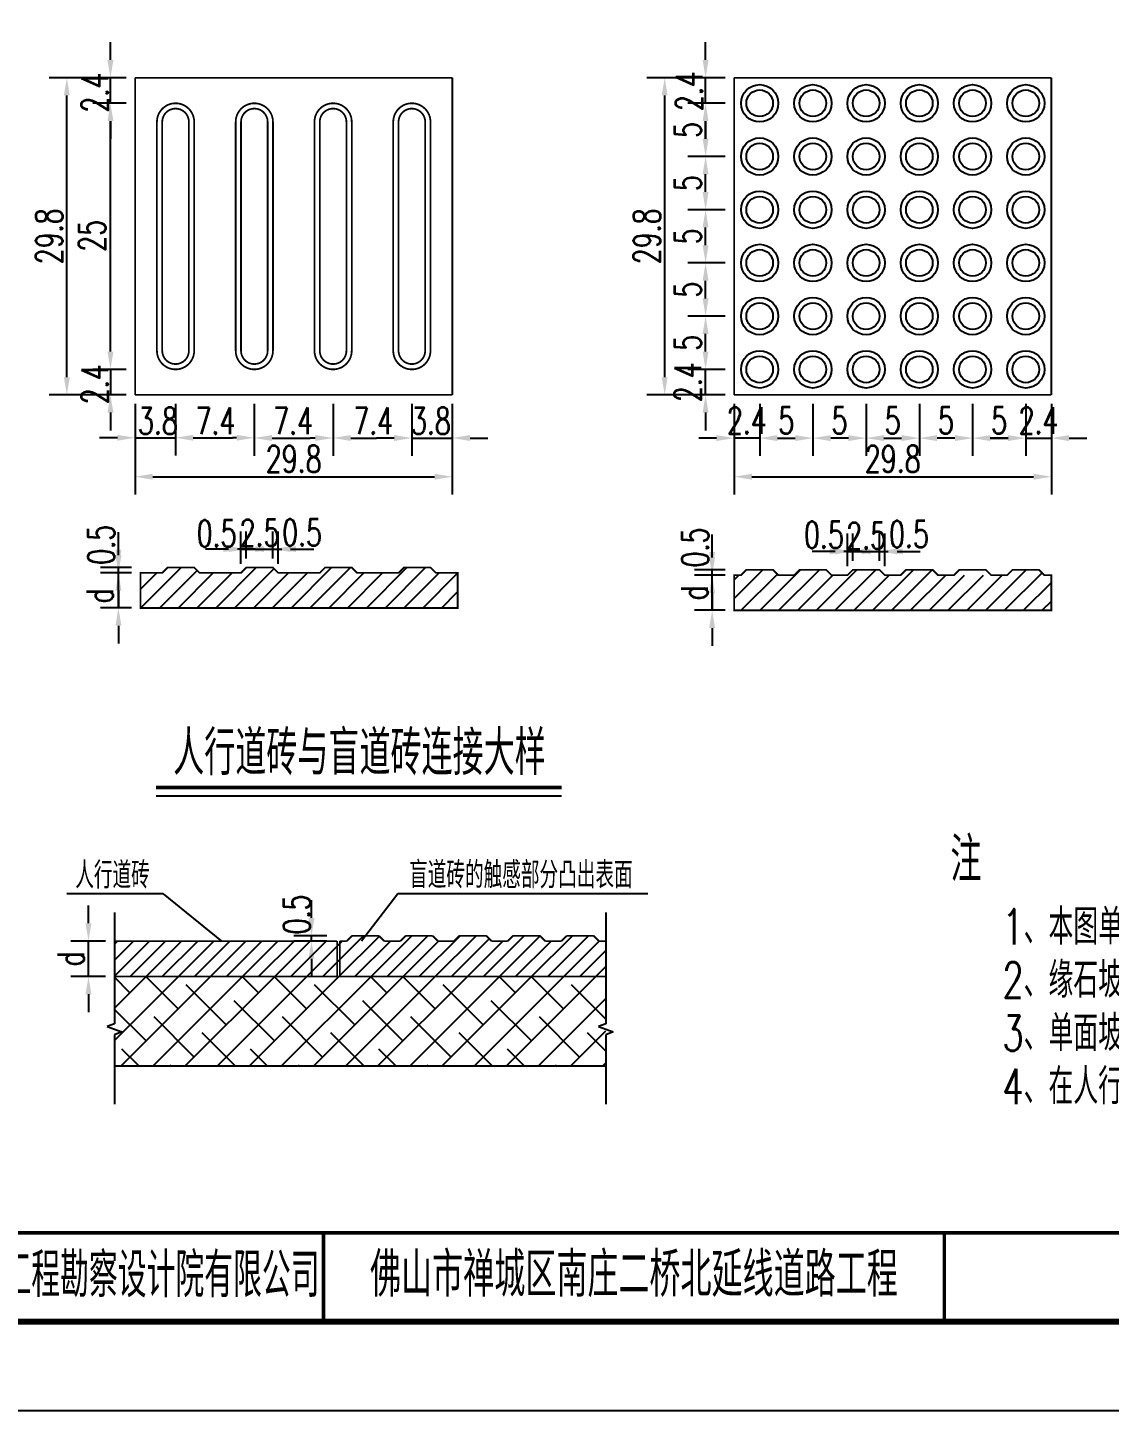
# Model space of a CAD drawing. Extents: x 2509 to 5569, y -317 to -20.
# Drawn here: x 4790.8 to 4912.8, y -317.5 to -161.6 of the extents above; entities that cross this region are included whole.
import ezdxf
from ezdxf.enums import TextEntityAlignment as Align

# ---------------------------------------------------------------- set-up
doc = ezdxf.new("R2010")
doc.units = 0
doc.header["$LTSCALE"] = 5
doc.header["$PDMODE"] = 32
doc.layers.get('0').update_dxf_attribs({"linetype": 'CONTINUOUS'})
doc.layers.get('Defpoints').update_dxf_attribs({"linetype": 'CONTINUOUS'})
for name, color, linetype in [('图框', 7, 'CONTINUOUS'), ('尺寸标注', 7, 'CONTINUOUS'), ('文字字符', 7, 'CONTINUOUS'), ('说明', 7, 'CONTINUOUS')]:
    doc.layers.add(name, color=color, linetype=linetype)
doc.styles.get("Standard").update_dxf_attribs({"font": 'simplex1.shx', "width": 0.7, "bigfont": 'hztxt.shx'})
doc.dimstyles.new('副本 (3)ISO-25', dxfattribs={"dimtxt": 3, "dimasz": 2, "dimexe": 2, "dimexo": 1, "dimgap": 0.5, "dimtad": 1, "dimlfac": 0.83333, "dimdsep": 46, "dimtxsty": 'Standard', "dimcen": 0.9, "dimclrd": 4, "dimclre": 4, "dimclrt": 7, "dimadec": 0, "dimazin": 2, "dimtfac": 1, "dimtmove": 2, "dimatfit": 3, "dimfxl": 0, "dimlwd": -1, "dimlwe": -1, "dimarcsym": 0})

# ---------------------------------------------------------------- blocks, each defined once
blk = doc.blocks.new('*D38')
at = {"layer": 'Defpoints', "color": 0}
for p in [(4822.85, -263.98), (4825.57, -263.98), (4825.57, -264.58)]:
    blk.add_point(p, dxfattribs=at)
at = {"layer": '说明', "color": 4}
for p, q in [((4822.85, -261.98), (4822.85, -259.98)), ((4824.57, -263.98), (4820.85, -263.98)), ((4824.57, -264.58), (4820.85, -264.58)), ((4822.85, -264.58), (4822.85, -263.98)), ((4822.85, -266.58), (4822.85, -268.58))]:
    blk.add_line(p, q, dxfattribs=at)
for points in [[(4822.51, -261.98), (4823.18, -261.98), (4822.85, -263.98)], [(4822.51, -266.58), (4823.18, -266.58), (4822.85, -264.58)]]:
    blk.add_solid(points, dxfattribs=at)
at = {"layer": '说明', "color": 7, "insert": (4821.19, -261.58), "char_height": 3, "attachment_point": 5, "rotation": 90}
blk.add_mtext('0.5', dxfattribs=at)
blk = doc.blocks.new('*D39')
at = {"layer": 'Defpoints', "color": 0}
for p in [(4797.71, -264.58), (4800.63, -264.58), (4800.63, -268.58)]:
    blk.add_point(p, dxfattribs=at)
at = {"layer": '说明', "color": 4}
for p, q in [((4797.71, -262.58), (4797.71, -260.58)), ((4799.63, -264.58), (4795.71, -264.58)), ((4797.71, -268.58), (4797.71, -264.58)), ((4799.63, -268.58), (4795.71, -268.58)), ((4797.71, -270.58), (4797.71, -272.58))]:
    blk.add_line(p, q, dxfattribs=at)
for points in [[(4797.37, -262.58), (4798.04, -262.58), (4797.71, -264.58)], [(4797.37, -270.58), (4798.04, -270.58), (4797.71, -268.58)]]:
    blk.add_solid(points, dxfattribs=at)
at = {"layer": '说明', "color": 7, "insert": (4795.71, -266.58), "char_height": 3, "attachment_point": 5, "rotation": 90}
blk.add_mtext('d', dxfattribs=at)
blk = doc.blocks.new('*D40')
at = {"layer": 'Defpoints', "color": 0}
for p in [(4800.18, -170.13), (4802.96, -170.13), (4802.96, -200.13)]:
    blk.add_point(p, dxfattribs=at)
at = {"layer": '说明', "color": 4}
for p, q in [((4801.96, -170.13), (4798.18, -170.13)), ((4800.18, -198.13), (4800.18, -172.13)), ((4801.96, -200.13), (4798.18, -200.13))]:
    blk.add_line(p, q, dxfattribs=at)
for points in [[(4799.85, -172.13), (4800.52, -172.13), (4800.18, -170.13)], [(4799.85, -198.13), (4800.52, -198.13), (4800.18, -200.13)]]:
    blk.add_solid(points, dxfattribs=at)
at = {"layer": '说明', "color": 7, "insert": (4798.11, -185.07), "char_height": 3, "attachment_point": 5, "rotation": 90}
blk.add_mtext('25', dxfattribs=at)
blk = doc.blocks.new('*D41')
at = {"layer": 'Defpoints', "color": 0}
for p in [(4795.27, -167.25), (4802.96, -167.25), (4802.96, -203.01)]:
    blk.add_point(p, dxfattribs=at)
at = {"layer": '说明', "color": 4}
for p, q in [((4801.96, -167.25), (4793.27, -167.25)), ((4795.27, -201.01), (4795.27, -169.25)), ((4801.96, -203.01), (4793.27, -203.01))]:
    blk.add_line(p, q, dxfattribs=at)
for points in [[(4794.93, -169.25), (4795.6, -169.25), (4795.27, -167.25)], [(4794.93, -201.01), (4795.6, -201.01), (4795.27, -203.01)]]:
    blk.add_solid(points, dxfattribs=at)
at = {"layer": '说明', "color": 7, "insert": (4793.27, -185.13), "char_height": 3, "attachment_point": 5, "rotation": 90}
blk.add_mtext('29.8', dxfattribs=at)
blk = doc.blocks.new('*D53')
at = {"layer": 'Defpoints', "color": 0}
for p in [(4802.96, -203.01), (4807.52, -203.01), (4807.52, -207.84)]:
    blk.add_point(p, dxfattribs=at)
at = {"layer": '说明', "color": 4}
for p, q in [((4802.96, -204.01), (4802.96, -209.84)), ((4807.52, -204.01), (4807.52, -209.84)), ((4800.96, -207.84), (4798.96, -207.84)), ((4802.96, -207.84), (4807.52, -207.84)), ((4809.52, -207.84), (4811.52, -207.84))]:
    blk.add_line(p, q, dxfattribs=at)
for points in [[(4800.96, -207.51), (4800.96, -208.17), (4802.96, -207.84)], [(4809.52, -207.51), (4809.52, -208.17), (4807.52, -207.84)]]:
    blk.add_solid(points, dxfattribs=at)
at = {"layer": '说明', "color": 7, "insert": (4805.53, -205.94), "char_height": 3, "attachment_point": 5}
blk.add_mtext('3.8', dxfattribs=at)
blk = doc.blocks.new('*D54')
at = {"layer": 'Defpoints', "color": 0}
for p in [(4802.96, -203.01), (4838.72, -203.01), (4838.72, -212.23)]:
    blk.add_point(p, dxfattribs=at)
at = {"layer": '说明', "color": 4}
for p, q in [((4802.96, -204.01), (4802.96, -214.23)), ((4838.72, -204.01), (4838.72, -214.23)), ((4804.96, -212.23), (4836.72, -212.23))]:
    blk.add_line(p, q, dxfattribs=at)
for points in [[(4804.96, -211.9), (4804.96, -212.57), (4802.96, -212.23)], [(4836.72, -211.9), (4836.72, -212.57), (4838.72, -212.23)]]:
    blk.add_solid(points, dxfattribs=at)
at = {"layer": '说明', "color": 7, "insert": (4820.84, -210.23), "char_height": 3, "attachment_point": 5}
blk.add_mtext('29.8', dxfattribs=at)
blk = doc.blocks.new('*D42')
at = {"layer": 'Defpoints', "color": 0}
for p in [(4801.08, -222.47), (4803.56, -222.47), (4803.56, -223.07)]:
    blk.add_point(p, dxfattribs=at)
at = {"layer": '说明', "color": 4}
for p, q in [((4801.08, -220.47), (4801.08, -218.47)), ((4802.56, -222.47), (4799.08, -222.47)), ((4801.08, -223.07), (4801.08, -222.47)), ((4802.56, -223.07), (4799.08, -223.07)), ((4801.08, -225.07), (4801.08, -227.07))]:
    blk.add_line(p, q, dxfattribs=at)
for points in [[(4800.75, -220.47), (4801.42, -220.47), (4801.08, -222.47)], [(4800.75, -225.07), (4801.42, -225.07), (4801.08, -223.07)]]:
    blk.add_solid(points, dxfattribs=at)
at = {"layer": '说明', "color": 7, "insert": (4799.14, -219.91), "char_height": 3, "attachment_point": 5, "rotation": 90}
blk.add_mtext('0.5', dxfattribs=at)
blk = doc.blocks.new('*D43')
at = {"layer": 'Defpoints', "color": 0}
for p in [(4801.08, -223.07), (4803.56, -223.07), (4803.56, -227.03)]:
    blk.add_point(p, dxfattribs=at)
at = {"layer": '说明', "color": 4}
for p, q in [((4801.08, -221.07), (4801.08, -219.07)), ((4802.56, -223.07), (4799.08, -223.07)), ((4801.08, -227.03), (4801.08, -223.07)), ((4802.56, -227.03), (4799.08, -227.03)), ((4801.08, -229.03), (4801.08, -231.03))]:
    blk.add_line(p, q, dxfattribs=at)
for points in [[(4800.75, -221.07), (4801.42, -221.07), (4801.08, -223.07)], [(4800.75, -229.03), (4801.42, -229.03), (4801.08, -227.03)]]:
    blk.add_solid(points, dxfattribs=at)
at = {"layer": '说明', "color": 7, "insert": (4798.99, -225.65), "char_height": 3, "attachment_point": 5, "rotation": 90}
blk.add_mtext('d', dxfattribs=at)
blk = doc.blocks.new('*D44')
at = {"layer": 'Defpoints', "color": 0}
for p in [(4802.96, -200.13), (4800.18, -203.01), (4802.96, -203.01)]:
    blk.add_point(p, dxfattribs=at)
at = {"layer": '说明', "color": 4}
for p, q in [((4800.18, -198.13), (4800.18, -196.13)), ((4801.96, -200.13), (4798.18, -200.13)), ((4800.18, -200.13), (4800.18, -203.01)), ((4801.96, -203.01), (4798.18, -203.01)), ((4800.18, -205.01), (4800.18, -207.01))]:
    blk.add_line(p, q, dxfattribs=at)
for points in [[(4799.85, -198.13), (4800.52, -198.13), (4800.18, -200.13)], [(4799.85, -205.01), (4800.52, -205.01), (4800.18, -203.01)]]:
    blk.add_solid(points, dxfattribs=at)
at = {"layer": '说明', "color": 7, "insert": (4798.43, -201.81), "char_height": 3, "attachment_point": 5, "rotation": 90}
blk.add_mtext('2.4', dxfattribs=at)
blk = doc.blocks.new('*D55')
at = {"layer": 'Defpoints', "color": 0}
for p in [(4834.16, -203.01), (4838.72, -203.01), (4838.72, -207.87)]:
    blk.add_point(p, dxfattribs=at)
at = {"layer": '说明', "color": 4}
for p, q in [((4834.16, -204.01), (4834.16, -209.87)), ((4838.72, -204.01), (4838.72, -209.87)), ((4832.16, -207.87), (4830.16, -207.87)), ((4834.16, -207.87), (4838.72, -207.87)), ((4840.72, -207.87), (4842.72, -207.87))]:
    blk.add_line(p, q, dxfattribs=at)
for points in [[(4832.16, -207.53), (4832.16, -208.2), (4834.16, -207.87)], [(4840.72, -207.53), (4840.72, -208.2), (4838.72, -207.87)]]:
    blk.add_solid(points, dxfattribs=at)
at = {"layer": '说明', "color": 7, "insert": (4836.31, -205.94), "char_height": 3, "attachment_point": 5}
blk.add_mtext('3.8', dxfattribs=at)
blk = doc.blocks.new('*D10')
at = {"layer": 'Defpoints', "color": 0}
for p in [(4825.28, -203.01), (4834.16, -203.01), (4834.16, -207.87)]:
    blk.add_point(p, dxfattribs=at)
at = {"layer": '说明', "color": 4}
for p, q in [((4825.28, -204.01), (4825.28, -209.87)), ((4834.16, -204.01), (4834.16, -209.87)), ((4827.28, -207.87), (4827.87, -207.87)), ((4832.16, -207.87), (4831.74, -207.87))]:
    blk.add_line(p, q, dxfattribs=at)
for points in [[(4827.28, -207.53), (4827.28, -208.2), (4825.28, -207.87)], [(4832.16, -207.53), (4832.16, -208.2), (4834.16, -207.87)]]:
    blk.add_solid(points, dxfattribs=at)
at = {"layer": '说明', "color": 7, "insert": (4829.81, -205.94), "char_height": 3, "attachment_point": 5}
blk.add_mtext('7.4', dxfattribs=at)
blk = doc.blocks.new('*D11')
at = {"layer": 'Defpoints', "color": 0}
for p in [(4816.4, -203.01), (4825.28, -203.01), (4825.28, -207.87)]:
    blk.add_point(p, dxfattribs=at)
at = {"layer": '说明', "color": 4}
for p, q in [((4816.4, -204.01), (4816.4, -209.87)), ((4825.28, -204.01), (4825.28, -209.87)), ((4818.4, -207.87), (4818.83, -207.87)), ((4823.28, -207.87), (4822.7, -207.87))]:
    blk.add_line(p, q, dxfattribs=at)
for points in [[(4818.4, -207.53), (4818.4, -208.2), (4816.4, -207.87)], [(4823.28, -207.53), (4823.28, -208.2), (4825.28, -207.87)]]:
    blk.add_solid(points, dxfattribs=at)
at = {"layer": '说明', "color": 7, "insert": (4820.77, -205.94), "char_height": 3, "attachment_point": 5}
blk.add_mtext('7.4', dxfattribs=at)
blk = doc.blocks.new('*D12')
at = {"layer": 'Defpoints', "color": 0}
for p in [(4807.52, -203.01), (4816.4, -203.01), (4816.4, -207.84)]:
    blk.add_point(p, dxfattribs=at)
at = {"layer": '说明', "color": 4}
for p, q in [((4807.52, -204.01), (4807.52, -209.84)), ((4816.4, -204.01), (4816.4, -209.84)), ((4809.52, -207.84), (4810.09, -207.84)), ((4814.4, -207.84), (4813.96, -207.84))]:
    blk.add_line(p, q, dxfattribs=at)
for points in [[(4809.52, -207.51), (4809.52, -208.17), (4807.52, -207.84)], [(4814.4, -207.51), (4814.4, -208.17), (4816.4, -207.84)]]:
    blk.add_solid(points, dxfattribs=at)
at = {"layer": '说明', "color": 7, "insert": (4812.02, -205.94), "char_height": 3, "attachment_point": 5}
blk.add_mtext('7.4', dxfattribs=at)
blk = doc.blocks.new('*D45')
at = {"layer": 'Defpoints', "color": 0}
for p in [(4800.18, -167.25), (4802.96, -167.25), (4802.96, -170.13)]:
    blk.add_point(p, dxfattribs=at)
at = {"layer": '说明', "color": 4}
for p, q in [((4800.18, -165.25), (4800.18, -163.25)), ((4801.96, -167.25), (4798.18, -167.25)), ((4800.18, -170.13), (4800.18, -167.25)), ((4801.96, -170.13), (4798.18, -170.13)), ((4800.18, -172.13), (4800.18, -174.13))]:
    blk.add_line(p, q, dxfattribs=at)
for points in [[(4799.85, -165.25), (4800.52, -165.25), (4800.18, -167.25)], [(4799.85, -172.13), (4800.52, -172.13), (4800.18, -170.13)]]:
    blk.add_solid(points, dxfattribs=at)
at = {"layer": '说明', "color": 7, "insert": (4798.43, -168.93), "char_height": 3, "attachment_point": 5, "rotation": 90}
blk.add_mtext('2.4', dxfattribs=at)
blk = doc.blocks.new('*D13')
at = {"layer": 'Defpoints', "color": 0}
for p in [(4862.67, -167.25), (4870.5, -167.25), (4870.5, -203.01)]:
    blk.add_point(p, dxfattribs=at)
at = {"layer": '说明', "color": 4}
for p, q in [((4869.5, -167.25), (4860.67, -167.25)), ((4862.67, -201.01), (4862.67, -169.25)), ((4869.5, -203.01), (4860.67, -203.01))]:
    blk.add_line(p, q, dxfattribs=at)
for points in [[(4862.33, -169.25), (4863, -169.25), (4862.67, -167.25)], [(4862.33, -201.01), (4863, -201.01), (4862.67, -203.01)]]:
    blk.add_solid(points, dxfattribs=at)
at = {"layer": '说明', "color": 7, "insert": (4860.67, -185.13), "char_height": 3, "attachment_point": 5, "rotation": 90}
blk.add_mtext('29.8', dxfattribs=at)
blk = doc.blocks.new('*D14')
at = {"layer": 'Defpoints', "color": 0}
for p in [(4867.28, -182.13), (4870.5, -182.13), (4870.5, -188.13)]:
    blk.add_point(p, dxfattribs=at)
at = {"layer": '说明', "color": 4}
for p, q in [((4869.5, -182.13), (4865.28, -182.13)), ((4867.28, -186.13), (4867.28, -184.13)), ((4869.5, -188.13), (4865.28, -188.13))]:
    blk.add_line(p, q, dxfattribs=at)
for points in [[(4866.94, -184.13), (4867.61, -184.13), (4867.28, -182.13)], [(4866.94, -186.13), (4867.61, -186.13), (4867.28, -188.13)]]:
    blk.add_solid(points, dxfattribs=at)
at = {"layer": '说明', "color": 7, "insert": (4865.28, -185.13), "char_height": 3, "attachment_point": 5, "rotation": 90}
blk.add_mtext('5', dxfattribs=at)
blk = doc.blocks.new('*D15')
at = {"layer": 'Defpoints', "color": 0}
for p in [(4868.02, -222.73), (4870.5, -222.73), (4870.5, -223.33)]:
    blk.add_point(p, dxfattribs=at)
at = {"layer": '说明', "color": 4}
for p, q in [((4868.02, -220.73), (4868.02, -218.73)), ((4869.5, -222.73), (4866.02, -222.73)), ((4868.02, -223.33), (4868.02, -222.73)), ((4869.5, -223.33), (4866.02, -223.33)), ((4868.02, -225.33), (4868.02, -227.33))]:
    blk.add_line(p, q, dxfattribs=at)
for points in [[(4867.68, -220.73), (4868.35, -220.73), (4868.02, -222.73)], [(4867.68, -225.33), (4868.35, -225.33), (4868.02, -223.33)]]:
    blk.add_solid(points, dxfattribs=at)
at = {"layer": '说明', "color": 7, "insert": (4866.09, -220.21), "char_height": 3, "attachment_point": 5, "rotation": 90}
blk.add_mtext('0.5', dxfattribs=at)
blk = doc.blocks.new('*D16')
at = {"layer": 'Defpoints', "color": 0}
for p in [(4868.02, -223.33), (4870.5, -223.33), (4870.5, -227.29)]:
    blk.add_point(p, dxfattribs=at)
at = {"layer": '说明', "color": 4}
for p, q in [((4868.02, -221.33), (4868.02, -219.33)), ((4869.5, -223.33), (4866.02, -223.33)), ((4868.02, -227.29), (4868.02, -223.33)), ((4869.5, -227.29), (4866.02, -227.29)), ((4868.02, -229.29), (4868.02, -231.29))]:
    blk.add_line(p, q, dxfattribs=at)
for points in [[(4867.68, -221.33), (4868.35, -221.33), (4868.02, -223.33)], [(4867.68, -229.29), (4868.35, -229.29), (4868.02, -227.29)]]:
    blk.add_solid(points, dxfattribs=at)
at = {"layer": '说明', "color": 7, "insert": (4866.02, -225.31), "char_height": 3, "attachment_point": 5, "rotation": 90}
blk.add_mtext('d', dxfattribs=at)
blk = doc.blocks.new('*D17')
at = {"layer": 'Defpoints', "color": 0}
for p in [(4867.28, -188.13), (4870.5, -188.13), (4870.5, -194.13)]:
    blk.add_point(p, dxfattribs=at)
at = {"layer": '说明', "color": 4}
for p, q in [((4869.5, -188.13), (4865.28, -188.13)), ((4867.28, -192.13), (4867.28, -190.13)), ((4869.5, -194.13), (4865.28, -194.13))]:
    blk.add_line(p, q, dxfattribs=at)
for points in [[(4866.94, -190.13), (4867.61, -190.13), (4867.28, -188.13)], [(4866.94, -192.13), (4867.61, -192.13), (4867.28, -194.13)]]:
    blk.add_solid(points, dxfattribs=at)
at = {"layer": '说明', "color": 7, "insert": (4865.28, -191.13), "char_height": 3, "attachment_point": 5, "rotation": 90}
blk.add_mtext('5', dxfattribs=at)
blk = doc.blocks.new('*D18')
at = {"layer": 'Defpoints', "color": 0}
for p in [(4867.28, -194.13), (4870.5, -194.13), (4870.5, -200.13)]:
    blk.add_point(p, dxfattribs=at)
at = {"layer": '说明', "color": 4}
for p, q in [((4869.5, -194.13), (4865.28, -194.13)), ((4867.28, -198.13), (4867.28, -196.13)), ((4869.5, -200.13), (4865.28, -200.13))]:
    blk.add_line(p, q, dxfattribs=at)
for points in [[(4866.94, -196.13), (4867.61, -196.13), (4867.28, -194.13)], [(4866.94, -198.13), (4867.61, -198.13), (4867.28, -200.13)]]:
    blk.add_solid(points, dxfattribs=at)
at = {"layer": '说明', "color": 7, "insert": (4865.28, -197.13), "char_height": 3, "attachment_point": 5, "rotation": 90}
blk.add_mtext('5', dxfattribs=at)
blk = doc.blocks.new('*D19')
at = {"layer": 'Defpoints', "color": 0}
for p in [(4867.28, -200.13), (4870.5, -200.13), (4870.5, -203.01)]:
    blk.add_point(p, dxfattribs=at)
at = {"layer": '说明', "color": 4}
for p, q in [((4867.28, -198.13), (4867.28, -196.13)), ((4869.5, -200.13), (4865.28, -200.13)), ((4867.28, -203.01), (4867.28, -200.13)), ((4869.5, -203.01), (4865.28, -203.01)), ((4867.28, -205.01), (4867.28, -207.01))]:
    blk.add_line(p, q, dxfattribs=at)
for points in [[(4866.94, -198.13), (4867.61, -198.13), (4867.28, -200.13)], [(4866.94, -205.01), (4867.61, -205.01), (4867.28, -203.01)]]:
    blk.add_solid(points, dxfattribs=at)
at = {"layer": '说明', "color": 7, "insert": (4865.29, -201.57), "char_height": 3, "attachment_point": 5, "rotation": 90}
blk.add_mtext('2.4', dxfattribs=at)
blk = doc.blocks.new('*D20')
at = {"layer": 'Defpoints', "color": 0}
for p in [(4867.28, -170.13), (4870.5, -170.13), (4870.5, -176.13)]:
    blk.add_point(p, dxfattribs=at)
at = {"layer": '说明', "color": 4}
for p, q in [((4869.5, -170.13), (4865.28, -170.13)), ((4867.28, -174.13), (4867.28, -172.13)), ((4869.5, -176.13), (4865.28, -176.13))]:
    blk.add_line(p, q, dxfattribs=at)
for points in [[(4866.94, -172.13), (4867.61, -172.13), (4867.28, -170.13)], [(4866.94, -174.13), (4867.61, -174.13), (4867.28, -176.13)]]:
    blk.add_solid(points, dxfattribs=at)
at = {"layer": '说明', "color": 7, "insert": (4865.28, -173.13), "char_height": 3, "attachment_point": 5, "rotation": 90}
blk.add_mtext('5', dxfattribs=at)
blk = doc.blocks.new('*D21')
at = {"layer": 'Defpoints', "color": 0}
for p in [(4867.28, -176.13), (4870.5, -176.13), (4870.5, -182.13)]:
    blk.add_point(p, dxfattribs=at)
at = {"layer": '说明', "color": 4}
for p, q in [((4869.5, -176.13), (4865.28, -176.13)), ((4867.28, -180.13), (4867.28, -178.13)), ((4869.5, -182.13), (4865.28, -182.13))]:
    blk.add_line(p, q, dxfattribs=at)
for points in [[(4866.94, -178.13), (4867.61, -178.13), (4867.28, -176.13)], [(4866.94, -180.13), (4867.61, -180.13), (4867.28, -182.13)]]:
    blk.add_solid(points, dxfattribs=at)
at = {"layer": '说明', "color": 7, "insert": (4865.28, -179.13), "char_height": 3, "attachment_point": 5, "rotation": 90}
blk.add_mtext('5', dxfattribs=at)
blk = doc.blocks.new('*D22')
at = {"layer": 'Defpoints', "color": 0}
for p in [(4867.28, -167.25), (4870.5, -167.25), (4870.5, -170.13)]:
    blk.add_point(p, dxfattribs=at)
at = {"layer": '说明', "color": 4}
for p, q in [((4867.28, -165.25), (4867.28, -163.25)), ((4869.5, -167.25), (4865.28, -167.25)), ((4867.28, -170.13), (4867.28, -167.25)), ((4869.5, -170.13), (4865.28, -170.13)), ((4867.28, -172.13), (4867.28, -174.13))]:
    blk.add_line(p, q, dxfattribs=at)
for points in [[(4866.94, -165.25), (4867.61, -165.25), (4867.28, -167.25)], [(4866.94, -172.13), (4867.61, -172.13), (4867.28, -170.13)]]:
    blk.add_solid(points, dxfattribs=at)
at = {"layer": '说明', "color": 7, "insert": (4865.43, -168.76), "char_height": 3, "attachment_point": 5, "rotation": 90}
blk.add_mtext('2.4', dxfattribs=at)
blk = doc.blocks.new('*D23')
at = {"layer": 'Defpoints', "color": 0}
for p in [(4883.88, -220.65), (4883.88, -222.73), (4883.28, -223.33)]:
    blk.add_point(p, dxfattribs=at)
at = {"layer": '说明', "color": 4}
for p, q in [((4883.28, -222.33), (4883.28, -218.65)), ((4883.88, -221.73), (4883.88, -218.65)), ((4881.28, -220.65), (4879.28, -220.65)), ((4883.28, -220.65), (4883.88, -220.65)), ((4885.88, -220.65), (4887.88, -220.65))]:
    blk.add_line(p, q, dxfattribs=at)
for points in [[(4881.28, -220.32), (4881.28, -220.98), (4883.28, -220.65)], [(4885.88, -220.32), (4885.88, -220.98), (4883.88, -220.65)]]:
    blk.add_solid(points, dxfattribs=at)
at = {"layer": '说明', "color": 7, "insert": (4880.62, -218.79), "char_height": 3, "attachment_point": 5}
blk.add_mtext('0.5', dxfattribs=at)
blk = doc.blocks.new('*D24')
at = {"layer": 'Defpoints', "color": 0}
for p in [(4886.88, -220.65), (4883.88, -222.73), (4886.88, -222.73)]:
    blk.add_point(p, dxfattribs=at)
at = {"layer": '说明', "color": 4}
for p, q in [((4883.88, -221.73), (4883.88, -218.65)), ((4886.88, -221.73), (4886.88, -218.65)), ((4881.88, -220.65), (4879.88, -220.65)), ((4883.88, -220.65), (4886.88, -220.65)), ((4888.88, -220.65), (4890.88, -220.65))]:
    blk.add_line(p, q, dxfattribs=at)
for points in [[(4881.88, -220.32), (4881.88, -220.98), (4883.88, -220.65)], [(4888.88, -220.32), (4888.88, -220.98), (4886.88, -220.65)]]:
    blk.add_solid(points, dxfattribs=at)
at = {"layer": '说明', "color": 7, "insert": (4885.38, -218.89), "char_height": 3, "attachment_point": 5}
blk.add_mtext('2.5', dxfattribs=at)
blk = doc.blocks.new('*D25')
at = {"layer": 'Defpoints', "color": 0}
for p in [(4887.48, -220.65), (4886.88, -222.73), (4887.48, -223.33)]:
    blk.add_point(p, dxfattribs=at)
at = {"layer": '说明', "color": 4}
for p, q in [((4886.88, -221.73), (4886.88, -218.65)), ((4887.48, -222.33), (4887.48, -218.65)), ((4884.88, -220.65), (4882.88, -220.65)), ((4886.88, -220.65), (4887.48, -220.65)), ((4889.48, -220.65), (4891.48, -220.65))]:
    blk.add_line(p, q, dxfattribs=at)
for points in [[(4884.88, -220.32), (4884.88, -220.98), (4886.88, -220.65)], [(4889.48, -220.32), (4889.48, -220.98), (4887.48, -220.65)]]:
    blk.add_solid(points, dxfattribs=at)
at = {"layer": '说明', "color": 7, "insert": (4890.21, -218.72), "char_height": 3, "attachment_point": 5}
blk.add_mtext('0.5', dxfattribs=at)
blk = doc.blocks.new('*D26')
at = {"layer": 'Defpoints', "color": 0}
for p in [(4885.38, -203.01), (4891.38, -203.01), (4891.38, -207.88)]:
    blk.add_point(p, dxfattribs=at)
at = {"layer": '说明', "color": 4}
for p, q in [((4885.38, -204.01), (4885.38, -209.88)), ((4891.38, -204.01), (4891.38, -209.88)), ((4887.38, -207.88), (4889.38, -207.88))]:
    blk.add_line(p, q, dxfattribs=at)
for points in [[(4887.38, -207.54), (4887.38, -208.21), (4885.38, -207.88)], [(4889.38, -207.54), (4889.38, -208.21), (4891.38, -207.88)]]:
    blk.add_solid(points, dxfattribs=at)
at = {"layer": '说明', "color": 7, "insert": (4888.38, -205.88), "char_height": 3, "attachment_point": 5}
blk.add_mtext('5', dxfattribs=at)
blk = doc.blocks.new('*D27')
at = {"layer": 'Defpoints', "color": 0}
for p in [(4879.38, -203.01), (4885.38, -203.01), (4879.38, -207.88)]:
    blk.add_point(p, dxfattribs=at)
at = {"layer": '说明', "color": 4}
for p, q in [((4879.38, -204.01), (4879.38, -209.88)), ((4885.38, -204.01), (4885.38, -209.88)), ((4883.38, -207.88), (4881.38, -207.88))]:
    blk.add_line(p, q, dxfattribs=at)
for points in [[(4881.38, -207.54), (4881.38, -208.21), (4879.38, -207.88)], [(4883.38, -207.54), (4883.38, -208.21), (4885.38, -207.88)]]:
    blk.add_solid(points, dxfattribs=at)
at = {"layer": '说明', "color": 7, "insert": (4882.38, -205.88), "char_height": 3, "attachment_point": 5}
blk.add_mtext('5', dxfattribs=at)
blk = doc.blocks.new('*D28')
at = {"layer": 'Defpoints', "color": 0}
for p in [(4873.38, -203.01), (4879.38, -203.01), (4879.38, -207.88)]:
    blk.add_point(p, dxfattribs=at)
at = {"layer": '说明', "color": 4}
for p, q in [((4873.38, -204.01), (4873.38, -209.88)), ((4879.38, -204.01), (4879.38, -209.88)), ((4875.38, -207.88), (4877.38, -207.88))]:
    blk.add_line(p, q, dxfattribs=at)
for points in [[(4875.38, -207.54), (4875.38, -208.21), (4873.38, -207.88)], [(4877.38, -207.54), (4877.38, -208.21), (4879.38, -207.88)]]:
    blk.add_solid(points, dxfattribs=at)
at = {"layer": '说明', "color": 7, "insert": (4876.38, -205.88), "char_height": 3, "attachment_point": 5}
blk.add_mtext('5', dxfattribs=at)
blk = doc.blocks.new('*D29')
at = {"layer": 'Defpoints', "color": 0}
for p in [(4870.5, -203.01), (4873.38, -203.01), (4870.5, -207.88)]:
    blk.add_point(p, dxfattribs=at)
at = {"layer": '说明', "color": 4}
for p, q in [((4870.5, -204.01), (4870.5, -209.88)), ((4873.38, -204.01), (4873.38, -209.88)), ((4868.5, -207.88), (4866.5, -207.88)), ((4873.38, -207.88), (4870.5, -207.88)), ((4875.38, -207.88), (4877.38, -207.88))]:
    blk.add_line(p, q, dxfattribs=at)
for points in [[(4868.5, -207.54), (4868.5, -208.21), (4870.5, -207.88)], [(4875.38, -207.54), (4875.38, -208.21), (4873.38, -207.88)]]:
    blk.add_solid(points, dxfattribs=at)
at = {"layer": '说明', "color": 7, "insert": (4871.94, -205.88), "char_height": 3, "attachment_point": 5}
blk.add_mtext('2.4', dxfattribs=at)
blk = doc.blocks.new('*D30')
at = {"layer": 'Defpoints', "color": 0}
for p in [(4897.38, -203.01), (4903.38, -203.01), (4903.38, -207.88)]:
    blk.add_point(p, dxfattribs=at)
at = {"layer": '说明', "color": 4}
for p, q in [((4897.38, -204.01), (4897.38, -209.88)), ((4903.38, -204.01), (4903.38, -209.88)), ((4899.38, -207.88), (4901.38, -207.88))]:
    blk.add_line(p, q, dxfattribs=at)
for points in [[(4899.38, -207.54), (4899.38, -208.21), (4897.38, -207.88)], [(4901.38, -207.54), (4901.38, -208.21), (4903.38, -207.88)]]:
    blk.add_solid(points, dxfattribs=at)
at = {"layer": '说明', "color": 7, "insert": (4900.38, -205.88), "char_height": 3, "attachment_point": 5}
blk.add_mtext('5', dxfattribs=at)
blk = doc.blocks.new('*D31')
at = {"layer": 'Defpoints', "color": 0}
for p in [(4891.38, -203.01), (4897.38, -203.01), (4891.38, -207.88)]:
    blk.add_point(p, dxfattribs=at)
at = {"layer": '说明', "color": 4}
for p, q in [((4891.38, -204.01), (4891.38, -209.88)), ((4897.38, -204.01), (4897.38, -209.88)), ((4895.38, -207.88), (4893.38, -207.88))]:
    blk.add_line(p, q, dxfattribs=at)
for points in [[(4893.38, -207.54), (4893.38, -208.21), (4891.38, -207.88)], [(4895.38, -207.54), (4895.38, -208.21), (4897.38, -207.88)]]:
    blk.add_solid(points, dxfattribs=at)
at = {"layer": '说明', "color": 7, "insert": (4894.38, -205.88), "char_height": 3, "attachment_point": 5}
blk.add_mtext('5', dxfattribs=at)
blk = doc.blocks.new('*D32')
at = {"layer": 'Defpoints', "color": 0}
for p in [(4903.38, -203.01), (4906.26, -203.01), (4906.26, -207.88)]:
    blk.add_point(p, dxfattribs=at)
at = {"layer": '说明', "color": 4}
for p, q in [((4903.38, -204.01), (4903.38, -209.88)), ((4906.26, -204.01), (4906.26, -209.88)), ((4901.38, -207.88), (4899.38, -207.88)), ((4903.38, -207.88), (4906.26, -207.88)), ((4908.26, -207.88), (4910.26, -207.88))]:
    blk.add_line(p, q, dxfattribs=at)
for points in [[(4901.38, -207.54), (4901.38, -208.21), (4903.38, -207.88)], [(4908.26, -207.54), (4908.26, -208.21), (4906.26, -207.88)]]:
    blk.add_solid(points, dxfattribs=at)
at = {"layer": '说明', "color": 7, "insert": (4904.82, -205.88), "char_height": 3, "attachment_point": 5}
blk.add_mtext('2.4', dxfattribs=at)
blk = doc.blocks.new('*D33')
at = {"layer": 'Defpoints', "color": 0}
for p in [(4870.5, -204.01), (4906.26, -204.01), (4906.26, -212.23)]:
    blk.add_point(p, dxfattribs=at)
at = {"layer": '说明', "color": 4}
for p, q in [((4870.5, -205.01), (4870.5, -214.23)), ((4906.26, -205.01), (4906.26, -214.23)), ((4872.5, -212.23), (4904.26, -212.23))]:
    blk.add_line(p, q, dxfattribs=at)
for points in [[(4872.5, -211.9), (4872.5, -212.57), (4870.5, -212.23)], [(4904.26, -211.9), (4904.26, -212.57), (4906.26, -212.23)]]:
    blk.add_solid(points, dxfattribs=at)
at = {"layer": '说明', "color": 7, "insert": (4888.38, -210.23), "char_height": 3, "attachment_point": 5}
blk.add_mtext('29.8', dxfattribs=at)
blk = doc.blocks.new('*D34')
at = {"layer": 'Defpoints', "color": 0}
for p in [(4819.1, -220.39), (4818.5, -222.47), (4819.1, -223.07)]:
    blk.add_point(p, dxfattribs=at)
at = {"layer": '说明', "color": 4}
for p, q in [((4818.5, -221.47), (4818.5, -218.39)), ((4819.1, -222.07), (4819.1, -218.39)), ((4816.5, -220.39), (4814.5, -220.39)), ((4818.5, -220.39), (4819.1, -220.39)), ((4821.1, -220.39), (4823.1, -220.39))]:
    blk.add_line(p, q, dxfattribs=at)
for points in [[(4816.5, -220.06), (4816.5, -220.72), (4818.5, -220.39)], [(4821.1, -220.06), (4821.1, -220.72), (4819.1, -220.39)]]:
    blk.add_solid(points, dxfattribs=at)
at = {"layer": '说明', "color": 7, "insert": (4821.79, -218.53), "char_height": 3, "attachment_point": 5}
blk.add_mtext('0.5', dxfattribs=at)
blk = doc.blocks.new('*D35')
at = {"layer": 'Defpoints', "color": 0}
for p in [(4818.5, -220.39), (4815.5, -222.47), (4818.5, -222.47)]:
    blk.add_point(p, dxfattribs=at)
at = {"layer": '说明', "color": 4}
for p, q in [((4815.5, -221.47), (4815.5, -218.39)), ((4818.5, -221.47), (4818.5, -218.39)), ((4813.5, -220.39), (4811.5, -220.39)), ((4815.5, -220.39), (4818.5, -220.39)), ((4820.5, -220.39), (4822.5, -220.39))]:
    blk.add_line(p, q, dxfattribs=at)
for points in [[(4813.5, -220.06), (4813.5, -220.72), (4815.5, -220.39)], [(4820.5, -220.06), (4820.5, -220.72), (4818.5, -220.39)]]:
    blk.add_solid(points, dxfattribs=at)
at = {"layer": '说明', "color": 7, "insert": (4817, -218.55), "char_height": 3, "attachment_point": 5}
blk.add_mtext('2.5', dxfattribs=at)
blk = doc.blocks.new('*D36')
at = {"layer": 'Defpoints', "color": 0}
for p in [(4815.5, -220.39), (4815.5, -222.47), (4814.9, -223.07)]:
    blk.add_point(p, dxfattribs=at)
at = {"layer": '说明', "color": 4}
for p, q in [((4814.9, -222.07), (4814.9, -218.39)), ((4815.5, -221.47), (4815.5, -218.39)), ((4812.9, -220.39), (4810.9, -220.39)), ((4814.9, -220.39), (4815.5, -220.39)), ((4817.5, -220.39), (4819.5, -220.39))]:
    blk.add_line(p, q, dxfattribs=at)
for points in [[(4812.9, -220.06), (4812.9, -220.72), (4814.9, -220.39)], [(4817.5, -220.06), (4817.5, -220.72), (4815.5, -220.39)]]:
    blk.add_solid(points, dxfattribs=at)
at = {"layer": '说明', "color": 7, "insert": (4812.15, -218.62), "char_height": 3, "attachment_point": 5}
blk.add_mtext('0.5', dxfattribs=at)

msp = doc.modelspace()

# ---------------------------------------------------------------- hatches: boundary and pattern name
h = msp.add_hatch()
h.set_pattern_fill('ANSI31', color=2, scale=12, style=0)
h.set_pattern_definition([(45, (4730.0811, -425.6862), (-1.06066, 1.06066), [])])
h.paths.add_polyline_path([(4832.664, -223.072), (4827.984, -223.072), (4827.384, -222.472), (4824.384, -222.472), (4823.784, -223.072), (4819.104, -223.072), (4818.504, -222.472), (4815.504, -222.472), (4814.904, -223.072), (4810.224, -223.072), (4809.624, -222.472), (4806.624, -222.472), (4806.024, -223.072), (4803.564, -223.072), (4803.564, -227.034), (4839.324, -227.034), (4839.324, -223.072), (4836.864, -223.072), (4836.264, -222.472), (4833.264, -222.472)])
h = msp.add_hatch()
h.set_pattern_fill('ANSI31', color=2, scale=12, style=0)
h.set_pattern_definition([(45, (4704.723, -425.6862), (-1.06066, 1.06066), [])])
h.paths.add_polyline_path([(4906.258, -227.292), (4906.258, -223.33), (4905.478, -223.33), (4904.878, -222.73), (4901.878, -222.73), (4901.278, -223.33), (4893.478, -223.33), (4892.878, -222.73), (4889.878, -222.73), (4889.278, -223.33), (4887.478, -223.33), (4886.878, -222.73), (4883.878, -222.73), (4883.278, -223.33), (4881.478, -223.33), (4880.878, -222.73), (4877.878, -222.73), (4877.278, -223.33), (4875.478, -223.33), (4874.878, -222.73), (4871.878, -222.73), (4871.278, -223.33), (4870.498, -223.33), (4870.498, -227.292)])
h = msp.add_hatch()
h.set_pattern_fill('ANSI31', color=2, scale=0.403225, style=0)
h.set_pattern_definition([(45, (4588.7352, -411.6369), (-0.905266, 0.905266), [])])
h.paths.add_polyline_path([(4838.921, -264.585), (4837.107, -264.585), (4836.502, -263.98), (4833.478, -263.98), (4832.873, -264.585), (4831.059, -264.585), (4830.454, -263.98), (4827.429, -263.98), (4826.825, -264.585), (4826.038, -264.585), (4826.038, -268.578), (4856.038, -268.578), (4856.038, -264.585), (4855.252, -264.585), (4854.647, -263.98), (4851.623, -263.98), (4851.018, -264.585), (4849.204, -264.585), (4848.599, -263.98), (4845.575, -263.98), (4844.97, -264.585), (4843.155, -264.585), (4842.55, -263.98), (4839.526, -263.98)])
h.paths.add_polyline_path([(4826.038, -268.578), (4826.038, -264.585), (4800.634, -264.585), (4800.634, -268.578)])
h = msp.add_hatch()
h.set_pattern_fill('ANSI38', color=2, scale=0.80645, style=0)
h.set_pattern_definition([(45, (4588.7352, -411.637), (-1.810532, 1.810532), []), (135, (4588.7352, -411.637), (-5.431596, 1.810532), [6.4012, -3.84072])])
h.paths.add_polyline_path([(4856.038, -278.658), (4856.038, -268.578), (4826.038, -268.578), (4800.634, -268.578), (4800.634, -278.658)])

# ---------------------------------------------------------------- linework, layer by layer
at = {"color": 7}
for p, q in [((4800.634, -261.347), (4800.634, -273.924)), ((4856.038, -261.347), (4856.038, -273.924)), ((4800.634, -273.924), (4799.803, -274.226)), ((4799.803, -274.226), (4801.465, -274.831)), ((4856.038, -273.924), (4855.207, -274.226)), ((4855.207, -274.226), (4856.869, -274.831)), ((4801.465, -274.831), (4800.634, -275.133)), ((4800.634, -275.133), (4800.634, -282.978)), ((4856.869, -274.831), (4856.038, -275.133)), ((4856.038, -275.133), (4856.038, -282.978))]:
    msp.add_line(p, q, dxfattribs=at)
msp.add_line((4800.634, -278.658), (4856.038, -278.658))
msp.add_lwpolyline([(5149.201, -317.485), (5149.201, -20.485), (4729.201, -20.485), (4729.201, -317.485)], close=True)
for points, const_width in [([(4802.964, -203.011), (4802.964, -167.251)], 0.2), ([(4802.964, -167.251), (4838.724, -167.251)], 0.2), ([(4838.724, -203.011), (4838.724, -167.251)], 0.2), ([(4870.498, -203.011), (4870.498, -167.251)], 0.2), ([(4870.498, -167.251), (4906.258, -167.251)], 0.2), ([(4906.258, -203.011), (4906.258, -167.251)], 0.2), ([(4802.964, -203.011), (4838.724, -203.011)], 0.2), ([(4870.498, -203.011), (4906.258, -203.011)], 0.2), ([(4825.742, -264.585), (4800.634, -264.585)], 0.202), ([(4825.742, -268.578), (4825.742, -264.585)], 0.202), ([(4826.038, -268.578), (4826.038, -264.585)], 0.202), ([(4826.038, -264.585), (4826.825, -264.585)], 0.202), ([(4827.429, -263.98), (4826.825, -264.585)], 0.202), ([(4827.429, -263.98), (4830.454, -263.98)], 0.202), ([(4830.454, -263.98), (4831.059, -264.585)], 0.202), ([(4831.059, -264.585), (4832.873, -264.585)], 0.202), ([(4833.478, -263.98), (4832.873, -264.585)], 0.202), ([(4833.478, -263.98), (4836.502, -263.98)], 0.202), ([(4836.502, -263.98), (4837.107, -264.585)], 0.202), ([(4837.107, -264.585), (4838.921, -264.585)], 0.202), ([(4839.526, -263.98), (4838.921, -264.585)], 0.202), ([(4839.526, -263.98), (4842.55, -263.98)], 0.202), ([(4842.55, -263.98), (4843.155, -264.585)], 0.202), ([(4843.155, -264.585), (4844.97, -264.585)], 0.202), ([(4845.575, -263.98), (4844.97, -264.585)], 0.202), ([(4845.575, -263.98), (4848.599, -263.98)], 0.202), ([(4848.599, -263.98), (4849.204, -264.585)], 0.202), ([(4849.204, -264.585), (4851.018, -264.585)], 0.202), ([(4851.623, -263.98), (4851.018, -264.585)], 0.202), ([(4851.623, -263.98), (4854.647, -263.98)], 0.202), ([(4854.647, -263.98), (4855.252, -264.585)], 0.202), ([(4855.252, -264.585), (4856.038, -264.585)], 0.202), ([(4856.038, -268.578), (4856.038, -264.585)], 0.202), ([(4825.742, -268.578), (4800.634, -268.578)], 0.202), ([(4826.038, -268.578), (4825.942, -268.578)], 0.202), ([(4826.038, -268.578), (4856.038, -268.578)], 0.202)]:
    msp.add_lwpolyline(points, dxfattribs=dict(const_width=const_width))
at = {"color": 2, "const_width": 0.2}
for points in [[(4809.624, -172.231, 1), (4805.424, -172.231)], [(4809.024, -172.231, 1), (4806.024, -172.231)], [(4818.504, -172.231, 1), (4814.304, -172.231)], [(4817.904, -172.231, 1), (4814.904, -172.231)], [(4827.384, -172.231, 1), (4823.184, -172.231)], [(4826.784, -172.231, 1), (4823.784, -172.231)], [(4836.264, -172.231, 1), (4832.064, -172.231)], [(4835.664, -172.231, 1), (4832.664, -172.231)], [(4805.424, -198.031, 1), (4809.624, -198.031)], [(4806.024, -198.031, 1), (4809.024, -198.031)], [(4814.304, -198.031, 1), (4818.504, -198.031)], [(4814.904, -198.031, 1), (4817.904, -198.031)], [(4823.184, -198.031, 1), (4827.384, -198.031)], [(4823.784, -198.031, 1), (4826.784, -198.031)], [(4832.064, -198.031, 1), (4836.264, -198.031)], [(4832.664, -198.031, 1), (4835.664, -198.031)]]:
    msp.add_lwpolyline(points, format="xyb", dxfattribs=at)
for points in [[(4805.424, -198.031), (4805.424, -172.231)], [(4806.024, -198.031), (4806.024, -172.231)], [(4809.024, -198.031), (4809.024, -172.231)], [(4809.624, -198.031), (4809.624, -172.231)], [(4814.304, -198.031), (4814.304, -172.231)], [(4814.904, -198.031), (4814.904, -172.231)], [(4817.904, -198.031), (4817.904, -172.231)], [(4818.504, -198.031), (4818.504, -172.231)], [(4823.184, -198.031), (4823.184, -172.231)], [(4823.784, -198.031), (4823.784, -172.231)], [(4826.784, -198.031), (4826.784, -172.231)], [(4827.384, -198.031), (4827.384, -172.231)], [(4832.064, -198.031), (4832.064, -172.231)], [(4832.664, -198.031), (4832.664, -172.231)], [(4835.664, -198.031), (4835.664, -172.231)], [(4836.264, -198.031), (4836.264, -172.231)]]:
    msp.add_lwpolyline(points, dxfattribs=at)
at = {"const_width": 0.2}
for points in [[(4819.104, -223.072), (4823.784, -223.072), (4824.384, -222.472), (4827.384, -222.472), (4827.984, -223.072), (4832.664, -223.072), (4833.264, -222.472), (4836.264, -222.472), (4836.864, -223.072), (4839.324, -223.072), (4839.324, -227.034), (4803.564, -227.034), (4803.564, -223.072), (4806.024, -223.072), (4806.624, -222.472), (4809.624, -222.472), (4810.224, -223.072), (4814.904, -223.072), (4815.504, -222.472), (4818.504, -222.472)], [(4906.258, -223.33), (4906.258, -227.292), (4870.498, -227.292), (4870.498, -223.33), (4871.278, -223.33), (4871.878, -222.73), (4874.878, -222.73), (4875.478, -223.33), (4877.278, -223.33), (4877.878, -222.73), (4880.878, -222.73), (4881.478, -223.33), (4883.278, -223.33), (4883.878, -222.73), (4886.878, -222.73), (4887.478, -223.33), (4889.278, -223.33), (4889.878, -222.73), (4892.878, -222.73), (4893.478, -223.33), (4895.278, -223.33), (4895.878, -222.73), (4898.878, -222.73), (4899.478, -223.33), (4901.278, -223.33), (4901.878, -222.73), (4904.878, -222.73), (4905.478, -223.33)]]:
    msp.add_lwpolyline(points, close=True, dxfattribs=at)
at = {"color": 2}
for centre, radius in [((4873.378, -170.131), 2.1), ((4879.378, -170.131), 2.1), ((4885.378, -170.131), 2.1), ((4891.378, -170.131), 2.1), ((4897.378, -170.131), 2.1), ((4903.378, -170.131), 2.1), ((4873.378, -170.131), 1.5), ((4879.378, -170.131), 1.5), ((4885.378, -170.131), 1.5), ((4891.378, -170.131), 1.5), ((4897.378, -170.131), 1.5), ((4903.378, -170.131), 1.5), ((4873.378, -176.131), 2.1), ((4879.378, -176.131), 2.1), ((4885.378, -176.131), 2.1), ((4891.378, -176.131), 2.1), ((4897.378, -176.131), 2.1), ((4903.378, -176.131), 2.1), ((4873.378, -176.131), 1.5), ((4879.378, -176.131), 1.5), ((4885.378, -176.131), 1.5), ((4891.378, -176.131), 1.5), ((4897.378, -176.131), 1.5), ((4903.378, -176.131), 1.5), ((4873.378, -182.131), 2.1), ((4873.378, -182.131), 1.5), ((4879.378, -182.131), 2.1), ((4879.378, -182.131), 1.5), ((4885.378, -182.131), 2.1), ((4885.378, -182.131), 1.5), ((4891.378, -182.131), 2.1), ((4891.378, -182.131), 1.5), ((4897.378, -182.131), 2.1), ((4897.378, -182.131), 1.5), ((4903.378, -182.131), 2.1), ((4903.378, -182.131), 1.5), ((4873.378, -188.131), 2.1), ((4873.378, -188.131), 1.5), ((4879.378, -188.131), 2.1), ((4879.378, -188.131), 1.5), ((4885.378, -188.131), 2.1), ((4885.378, -188.131), 1.5), ((4891.378, -188.131), 2.1), ((4891.378, -188.131), 1.5), ((4897.378, -188.131), 2.1), ((4897.378, -188.131), 1.5), ((4903.378, -188.131), 2.1), ((4903.378, -188.131), 1.5), ((4873.378, -194.131), 2.1), ((4873.378, -194.131), 1.5), ((4879.378, -194.131), 2.1), ((4879.378, -194.131), 1.5), ((4885.378, -194.131), 2.1), ((4885.378, -194.131), 1.5), ((4891.378, -194.131), 2.1), ((4891.378, -194.131), 1.5), ((4897.378, -194.131), 2.1), ((4897.378, -194.131), 1.5), ((4903.378, -194.131), 2.1), ((4903.378, -194.131), 1.5), ((4873.378, -200.131), 2.1), ((4873.378, -200.131), 1.5), ((4879.378, -200.131), 2.1), ((4879.378, -200.131), 1.5), ((4885.378, -200.131), 2.1), ((4885.378, -200.131), 1.5), ((4891.378, -200.131), 2.1), ((4891.378, -200.131), 1.5), ((4897.378, -200.131), 2.1), ((4897.378, -200.131), 1.5), ((4903.378, -200.131), 2.1), ((4903.378, -200.131), 1.5)]:
    msp.add_circle(centre, radius, dxfattribs=at)
at = {"layer": '图框'}
for points, const_width in [([(5139.201, -30.485), (4759.201, -30.485), (4759.201, -307.485), (5139.201, -307.485), (5139.201, -30.485)], 0.7), ([(4759.201, -297.485), (5139.201, -297.485)], 0.4), ([(4824.201, -297.485), (4824.201, -307.485)], 0.4), ([(4894.201, -307.485), (4894.201, -297.485)], 0.4)]:
    msp.add_lwpolyline(points, dxfattribs=dict(at, const_width=const_width))
at = {"layer": '尺寸标注', "color": 4}
for p, q in [((4811.524, -207.84), (4813.956, -207.84)), ((4818.834, -207.867), (4822.704, -207.867)), ((4827.874, -207.867), (4830.164, -207.867))]:
    msp.add_line(p, q, dxfattribs=at)
at = {"layer": '文字字符'}
msp.add_line((4805.326, -248.224), (4851.044, -248.224), dxfattribs=at)
at = {"layer": '文字字符', "color": 7}
for p, q in [((4806.119, -259.239), (4795.282, -259.239)), ((4806.119, -259.239), (4812.706, -264.585)), ((4832.597, -259.239), (4828.499, -264.585)), ((4860.781, -259.239), (4832.597, -259.239))]:
    msp.add_line(p, q, dxfattribs=at)
at = {"layer": '文字字符', "const_width": 0.4}
msp.add_lwpolyline([(4805.326, -247.275), (4851.044, -247.275)], dxfattribs=at)

# ---------------------------------------------------------------- texts
at = {"layer": '图框'}
for s, width, p in [('中交第四航务工程勘察设计院有限公司', 0.65, (4796.132, -302.237)), ('佛山市禅城区南庄二桥北延线道路工程', 0.7, (4859.201, -302.171))]:
    msp.add_text(s, height=5, dxfattribs=dict(at, width=width)).set_placement(p, align=Align.MIDDLE_CENTER)
at = {"layer": '文字字符', "width": 0.7}
for s, height, p in [('人行道砖与盲道砖连接大样', 5, (4807.257, -245.866)), ('注', 5, (4894.882, -257.88)), ('1、本图单位以厘米计。', 4, (4900.739, -264.972)), ('2、缘石坡道下口高出车行道的地面不得大于2厘米。', 4, (4900.739, -270.972)), ('3、单面坡缘石坡道的宽度应与人行道的宽度相对应。', 4, (4900.739, -276.972)), ('4、在人行道斜坡处根据实际需要设置花岗岩护墩。', 4, (4900.739, -282.972))]:
    msp.add_text(s, height=height, dxfattribs=at).set_placement(p)
at = {"layer": '文字字符', "color": 7, "width": 0.7}
for s, p in [('人行道砖', (4796.219, -258.654)), ('盲道砖的触感部分凸出表面', (4833.855, -258.633))]:
    msp.add_text(s, height=3, dxfattribs=at).set_placement(p)

# ---------------------------------------------------------------- dimensions: what is measured, and where the dimension line sits
at = {"layer": '说明'}
for base, p1, p2, angle, override, picture, middle, dimtype in [((4800.182, -167.251), (4802.964, -170.131), (4802.964, -167.251), 90, {"dimtxsty": 'Standard'}, '*D45', (4798.433, -168.931), 160), ((4867.277, -167.251), (4870.498, -170.131), (4870.498, -167.251), 90, {"dimtxt": 3, "dimtxsty": 'Standard'}, '*D22', (4865.434, -168.76), 160), ((4800.182, -170.131), (4802.964, -200.131), (4802.964, -170.131), 90, {"dimtxt": 3, "dimtxsty": 'Standard'}, '*D40', (4798.112, -185.074), 160), ((4800.182, -203.011), (4802.964, -200.131), (4802.964, -203.011), 270, {"dimtxt": 3, "dimtxsty": 'Standard'}, '*D44', (4798.433, -201.811), 160), ((4867.277, -200.131), (4870.498, -203.011), (4870.498, -200.131), 90, {"dimtxt": 3, "dimtxsty": 'Standard'}, '*D19', (4865.285, -201.571), 160), ((4870.498, -207.878), (4873.378, -203.011), (4870.498, -203.011), 180, {"dimtxt": 3, "dimtxsty": 'Standard'}, '*D29', (4871.938, -205.878), 161), ((4906.258, -207.878), (4903.378, -203.011), (4906.258, -203.011), 0, {"dimtxt": 3, "dimtxsty": 'Standard'}, '*D32', (4904.818, -205.878), 161), ((4801.084, -222.472), (4803.564, -223.072), (4803.564, -222.472), 90, {"dimtxt": 3, "dimtxsty": 'Standard'}, '*D42', (4799.139, -219.91), 160), ((4868.017, -222.73), (4870.498, -223.33), (4870.498, -222.73), 90, {"dimtxt": 3, "dimtxsty": 'Standard'}, '*D15', (4866.092, -220.213), 160), ((4822.846, -263.98), (4825.571, -264.585), (4825.571, -263.98), 90, {"dimtxt": 3, "dimtxsty": 'Standard'}, '*D38', (4821.194, -261.58), 160)]:
    dim = msp.add_linear_dim(base=base, p1=p1, p2=p2, angle=angle, dimstyle='副本 (3)ISO-25', override=override, dxfattribs=at)
    dim.commit()
    dim.dimension.update_dxf_attribs({"geometry": picture, "text_midpoint": middle, "dimtype": dimtype})
for base, p1, p2, picture, middle in [((4795.266, -167.251), (4802.964, -203.011), (4802.964, -167.251), '*D41', (4793.266, -185.131)), ((4862.667, -167.251), (4870.498, -203.011), (4870.498, -167.251), '*D13', (4860.667, -185.131)), ((4867.277, -170.131), (4870.498, -176.131), (4870.498, -170.131), '*D20', (4865.277, -173.131)), ((4867.277, -176.131), (4870.498, -182.131), (4870.498, -176.131), '*D21', (4865.277, -179.131)), ((4867.277, -182.131), (4870.498, -188.131), (4870.498, -182.131), '*D14', (4865.277, -185.131)), ((4867.277, -188.131), (4870.498, -194.131), (4870.498, -188.131), '*D17', (4865.277, -191.131)), ((4867.277, -194.131), (4870.498, -200.131), (4870.498, -194.131), '*D18', (4865.277, -197.131))]:
    dim = msp.add_linear_dim(base=base, p1=p1, p2=p2, angle=90, dimstyle='副本 (3)ISO-25', override={"dimtxt": 3, "dimtxsty": 'Standard'}, dxfattribs=at)
    dim.commit()
    dim.dimension.update_dxf_attribs({"geometry": picture, "text_midpoint": middle})
for base, p1, p2, picture, middle in [((4807.524, -207.84), (4802.964, -203.011), (4807.524, -203.011), '*D53', (4805.531, -205.94)), ((4816.404, -207.84), (4807.524, -203.011), (4816.404, -203.011), '*D12', (4812.021, -205.94)), ((4825.284, -207.867), (4816.404, -203.011), (4825.284, -203.011), '*D11', (4820.769, -205.94)), ((4834.164, -207.867), (4825.284, -203.011), (4834.164, -203.011), '*D10', (4829.809, -205.94)), ((4838.724, -207.867), (4834.164, -203.011), (4838.724, -203.011), '*D55', (4836.309, -205.94)), ((4815.504, -220.391), (4814.904, -223.072), (4815.504, -222.472), '*D36', (4812.151, -218.624)), ((4818.504, -220.391), (4815.504, -222.472), (4818.504, -222.472), '*D35', (4817.004, -218.553)), ((4819.104, -220.391), (4818.504, -222.472), (4819.104, -223.072), '*D34', (4821.791, -218.529)), ((4883.878, -220.649), (4883.278, -223.33), (4883.878, -222.73), '*D23', (4880.623, -218.785)), ((4886.878, -220.649), (4883.878, -222.73), (4886.878, -222.73), '*D24', (4885.378, -218.887)), ((4887.478, -220.649), (4886.878, -222.73), (4887.478, -223.33), '*D25', (4890.209, -218.717))]:
    dim = msp.add_linear_dim(base=base, p1=p1, p2=p2, dimstyle='副本 (3)ISO-25', override={"dimtxt": 3, "dimtxsty": 'Standard'}, dxfattribs=at)
    dim.commit()
    dim.dimension.update_dxf_attribs({"geometry": picture, "text_midpoint": middle, "dimtype": 160})
dim = msp.add_linear_dim(base=(4838.724, -212.233), p1=(4802.964, -203.011), p2=(4838.724, -203.011), dimstyle='副本 (3)ISO-25', override={"dimtxt": 3, "dimtxsty": 'Standard'}, dxfattribs=at)
dim.commit()
dim.dimension.update_dxf_attribs({"geometry": '*D54', "text_midpoint": (4820.844, -210.233)})
for p1, p2, distance, picture, middle in [((4870.498, -204.011), (4906.258, -204.011), -8.222, '*D33', (4888.378, -210.233)), ((4873.378, -203.011), (4879.378, -203.011), -4.867, '*D28', (4876.378, -205.878)), ((4885.378, -203.011), (4879.378, -203.011), 4.867, '*D27', (4882.378, -205.878)), ((4885.378, -203.011), (4891.378, -203.011), -4.867, '*D26', (4888.378, -205.878)), ((4897.378, -203.011), (4891.378, -203.011), 4.867, '*D31', (4894.378, -205.878)), ((4897.378, -203.011), (4903.378, -203.011), -4.867, '*D30', (4900.378, -205.878))]:
    dim = msp.add_aligned_dim(p1=p1, p2=p2, distance=distance, dimstyle='副本 (3)ISO-25', override={"dimtxt": 3, "dimtxsty": 'Standard'}, dxfattribs=at)
    dim.commit()
    dim.dimension.update_dxf_attribs({"geometry": picture, "text_midpoint": middle})
dim = msp.add_linear_dim(base=(4801.084, -223.072), p1=(4803.564, -227.034), p2=(4803.564, -223.072), angle=90, text='d', dimstyle='副本 (3)ISO-25', override={"dimtxt": 3, "dimtxsty": 'Standard'}, dxfattribs=at)
dim.commit()
dim.dimension.update_dxf_attribs({"geometry": '*D43', "text_midpoint": (4798.99, -225.651), "dimtype": 160})
for base, p1, p2, picture, middle in [((4868.017, -223.33), (4870.498, -227.292), (4870.498, -223.33), '*D16', (4866.017, -225.311)), ((4797.707, -264.585), (4800.634, -268.578), (4800.634, -264.585), '*D39', (4795.707, -266.581))]:
    dim = msp.add_linear_dim(base=base, p1=p1, p2=p2, angle=90, text='d', dimstyle='副本 (3)ISO-25', override={"dimtxt": 3, "dimtxsty": 'Standard'}, dxfattribs=at)
    dim.commit()
    dim.dimension.update_dxf_attribs({"geometry": picture, "text_midpoint": middle})

doc.saveas('drawing.dxf')
